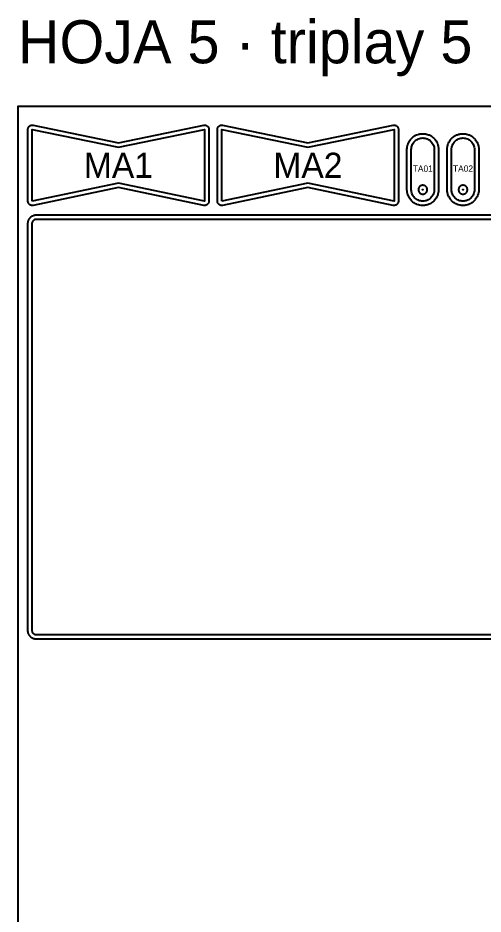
# Model space of a CAD drawing. Header units: millimetres. Extents: x 0 to 8220, y 0 to 2502.
# Drawn here: x 5600 to 5924, y 1878 to 2502 of the extents above; entities that cross this region are included whole.
import ezdxf
from ezdxf.enums import TextEntityAlignment as Align

# ---------------------------------------------------------------- set-up
doc = ezdxf.new("R2010")
doc.units = ezdxf.units.MM
for name, color, linetype in [('CALADO_INTERIOR', 5, 'Continuous'), ('CORTE_EXT', 1, 'Continuous'), ('HOJA', 8, 'Continuous'), ('TEXTO', 7, 'Continuous'), ('TRAYECTORIA_EXT_FRESA6', 11, 'Continuous'), ('TRAYECTORIA_INT_FRESA6', 150, 'Continuous')]:
    doc.layers.add(name, color=color, linetype=linetype)

msp = doc.modelspace()

# ---------------------------------------------------------------- linework, layer by layer
at = {"layer": 'CALADO_INTERIOR'}
for points in [[(5881.7, 2385.09), (5881.4, 2385.04), (5881.1, 2384.97), (5880.81, 2384.86), (5880.54, 2384.73), (5880.28, 2384.58), (5880.03, 2384.4), (5879.81, 2384.19), (5879.6, 2383.97), (5879.42, 2383.72), (5879.27, 2383.46), (5879.14, 2383.19), (5879.03, 2382.9), (5878.96, 2382.6), (5878.91, 2382.3), (5878.9, 2382), (5878.91, 2381.7), (5878.96, 2381.4), (5879.03, 2381.1), (5879.14, 2380.81), (5879.27, 2380.54), (5879.42, 2380.28), (5879.6, 2380.03), (5879.81, 2379.81), (5880.03, 2379.6), (5880.28, 2379.42), (5880.54, 2379.27), (5880.81, 2379.14), (5881.1, 2379.03), (5881.4, 2378.96), (5881.7, 2378.91), (5882, 2378.9), (5882.3, 2378.91), (5882.6, 2378.96), (5882.9, 2379.03), (5883.19, 2379.14), (5883.46, 2379.27), (5883.72, 2379.42), (5883.97, 2379.6), (5884.19, 2379.81), (5884.4, 2380.03), (5884.58, 2380.28), (5884.73, 2380.54), (5884.86, 2380.81), (5884.97, 2381.1), (5885.04, 2381.4), (5885.09, 2381.7), (5885.1, 2382), (5885.09, 2382.3), (5885.04, 2382.6), (5884.97, 2382.9), (5884.86, 2383.19), (5884.73, 2383.46), (5884.58, 2383.72), (5884.4, 2383.97), (5884.19, 2384.19), (5883.97, 2384.4), (5883.72, 2384.58), (5883.46, 2384.73), (5883.19, 2384.86), (5882.9, 2384.97), (5882.6, 2385.04), (5882.3, 2385.09), (5882, 2385.1)], [(5909.7, 2385.09), (5909.4, 2385.04), (5909.1, 2384.97), (5908.81, 2384.86), (5908.54, 2384.73), (5908.28, 2384.58), (5908.03, 2384.4), (5907.81, 2384.19), (5907.6, 2383.97), (5907.42, 2383.72), (5907.27, 2383.46), (5907.14, 2383.19), (5907.03, 2382.9), (5906.96, 2382.6), (5906.91, 2382.3), (5906.9, 2382), (5906.91, 2381.7), (5906.96, 2381.4), (5907.03, 2381.1), (5907.14, 2380.81), (5907.27, 2380.54), (5907.42, 2380.28), (5907.6, 2380.03), (5907.81, 2379.81), (5908.03, 2379.6), (5908.28, 2379.42), (5908.54, 2379.27), (5908.81, 2379.14), (5909.1, 2379.03), (5909.4, 2378.96), (5909.7, 2378.91), (5910, 2378.9), (5910.3, 2378.91), (5910.6, 2378.96), (5910.9, 2379.03), (5911.19, 2379.14), (5911.46, 2379.27), (5911.72, 2379.42), (5911.97, 2379.6), (5912.19, 2379.81), (5912.4, 2380.03), (5912.58, 2380.28), (5912.73, 2380.54), (5912.86, 2380.81), (5912.97, 2381.1), (5913.04, 2381.4), (5913.09, 2381.7), (5913.1, 2382), (5913.09, 2382.3), (5913.04, 2382.6), (5912.97, 2382.9), (5912.86, 2383.19), (5912.73, 2383.46), (5912.58, 2383.72), (5912.4, 2383.97), (5912.19, 2384.19), (5911.97, 2384.4), (5911.72, 2384.58), (5911.46, 2384.73), (5911.19, 2384.86), (5910.9, 2384.97), (5910.6, 2385.04), (5910.3, 2385.09), (5910, 2385.1)]]:
    msp.add_lwpolyline(points, close=True, dxfattribs=at)
at = {"layer": 'CORTE_EXT'}
for points in [[(5610, 2374), (5610, 2424), (5670, 2411.5), (5730, 2424), (5730, 2374), (5670, 2386.5)], [(5742, 2374), (5742, 2424), (5802, 2411.5), (5862, 2424), (5862, 2374), (5802, 2386.5)], [(5874.04, 2410.78), (5874.15, 2411.56), (5874.34, 2412.32), (5874.61, 2413.06), (5874.94, 2413.77), (5875.35, 2414.44), (5875.82, 2415.08), (5876.34, 2415.66), (5876.92, 2416.18), (5877.56, 2416.65), (5878.23, 2417.06), (5878.94, 2417.39), (5879.68, 2417.66), (5880.44, 2417.85), (5881.22, 2417.96), (5882, 2418), (5882.78, 2417.96), (5883.56, 2417.85), (5884.32, 2417.66), (5885.06, 2417.39), (5885.77, 2417.06), (5886.44, 2416.65), (5887.08, 2416.18), (5887.66, 2415.66), (5888.18, 2415.08), (5888.65, 2414.44), (5889.06, 2413.77), (5889.39, 2413.06), (5889.66, 2412.32), (5889.85, 2411.56), (5889.96, 2410.78), (5890, 2410), (5890, 2382), (5889.96, 2381.22), (5889.85, 2380.44), (5889.66, 2379.68), (5889.39, 2378.94), (5889.06, 2378.23), (5888.65, 2377.56), (5888.18, 2376.92), (5887.66, 2376.34), (5887.08, 2375.82), (5886.44, 2375.35), (5885.77, 2374.94), (5885.06, 2374.61), (5884.32, 2374.34), (5883.56, 2374.15), (5882.78, 2374.04), (5882, 2374), (5881.22, 2374.04), (5880.44, 2374.15), (5879.68, 2374.34), (5878.94, 2374.61), (5878.23, 2374.94), (5877.56, 2375.35), (5876.92, 2375.82), (5876.34, 2376.34), (5875.82, 2376.92), (5875.35, 2377.56), (5874.94, 2378.23), (5874.61, 2378.94), (5874.34, 2379.68), (5874.15, 2380.44), (5874.04, 2381.22), (5874, 2382), (5874, 2410)], [(5902.04, 2410.78), (5902.15, 2411.56), (5902.34, 2412.32), (5902.61, 2413.06), (5902.94, 2413.77), (5903.35, 2414.44), (5903.82, 2415.08), (5904.34, 2415.66), (5904.92, 2416.18), (5905.56, 2416.65), (5906.23, 2417.06), (5906.94, 2417.39), (5907.68, 2417.66), (5908.44, 2417.85), (5909.22, 2417.96), (5910, 2418), (5910.78, 2417.96), (5911.56, 2417.85), (5912.32, 2417.66), (5913.06, 2417.39), (5913.77, 2417.06), (5914.44, 2416.65), (5915.08, 2416.18), (5915.66, 2415.66), (5916.18, 2415.08), (5916.65, 2414.44), (5917.06, 2413.77), (5917.39, 2413.06), (5917.66, 2412.32), (5917.85, 2411.56), (5917.96, 2410.78), (5918, 2410), (5918, 2382), (5917.96, 2381.22), (5917.85, 2380.44), (5917.66, 2379.68), (5917.39, 2378.94), (5917.06, 2378.23), (5916.65, 2377.56), (5916.18, 2376.92), (5915.66, 2376.34), (5915.08, 2375.82), (5914.44, 2375.35), (5913.77, 2374.94), (5913.06, 2374.61), (5912.32, 2374.34), (5911.56, 2374.15), (5910.78, 2374.04), (5910, 2374), (5909.22, 2374.04), (5908.44, 2374.15), (5907.68, 2374.34), (5906.94, 2374.61), (5906.23, 2374.94), (5905.56, 2375.35), (5904.92, 2375.82), (5904.34, 2376.34), (5903.82, 2376.92), (5903.35, 2377.56), (5902.94, 2378.23), (5902.61, 2378.94), (5902.34, 2379.68), (5902.15, 2380.44), (5902.04, 2381.22), (5902, 2382), (5902, 2410)]]:
    msp.add_lwpolyline(points, close=True, dxfattribs=at)
msp.add_lwpolyline([(6626, 2072), (5613, 2072), (5612.71, 2072.01), (5612.41, 2072.06), (5612.13, 2072.13), (5611.85, 2072.23), (5611.59, 2072.35), (5611.33, 2072.51), (5611.1, 2072.68), (5610.88, 2072.88), (5610.68, 2073.1), (5610.51, 2073.33), (5610.35, 2073.59), (5610.23, 2073.85), (5610.13, 2074.13), (5610.06, 2074.41), (5610.01, 2074.71), (5610, 2075), (5610, 2358.5), (5610.01, 2358.79), (5610.06, 2359.09), (5610.13, 2359.37), (5610.23, 2359.65), (5610.35, 2359.91), (5610.51, 2360.17), (5610.68, 2360.4), (5610.88, 2360.62), (5611.1, 2360.82), (5611.33, 2360.99), (5611.59, 2361.15), (5611.85, 2361.27), (5612.13, 2361.37), (5612.41, 2361.44), (5612.71, 2361.49), (5613, 2361.5), (6626, 2361.5)], dxfattribs=at)
at = {"layer": 'HOJA'}
msp.add_lwpolyline([(5600, 0), (6820, 0), (6820, 2440), (5600, 2440)], close=True, dxfattribs=at)
at = {"layer": 'TRAYECTORIA_EXT_FRESA6'}
for points in [[(5610.61, 2371.06), (5610.32, 2371.02), (5610.02, 2371), (5609.73, 2371.01), (5609.44, 2371.05), (5609.15, 2371.12), (5608.87, 2371.22), (5608.6, 2371.35), (5608.35, 2371.5), (5608.11, 2371.67), (5607.89, 2371.87), (5607.69, 2372.09), (5607.51, 2372.33), (5607.36, 2372.58), (5607.23, 2372.85), (5607.13, 2373.12), (5607.06, 2373.41), (5607.01, 2373.7), (5607, 2374), (5607, 2424), (5607.01, 2424.3), (5607.06, 2424.59), (5607.13, 2424.88), (5607.23, 2425.15), (5607.36, 2425.42), (5607.51, 2425.67), (5607.69, 2425.91), (5607.89, 2426.13), (5608.11, 2426.33), (5608.35, 2426.5), (5608.6, 2426.65), (5608.87, 2426.78), (5609.15, 2426.88), (5609.44, 2426.95), (5609.73, 2426.99), (5610.02, 2427), (5610.32, 2426.98), (5610.61, 2426.94), (5670, 2414.56), (5729.39, 2426.94), (5729.68, 2426.98), (5729.98, 2427), (5730.27, 2426.99), (5730.56, 2426.95), (5730.85, 2426.88), (5731.13, 2426.78), (5731.4, 2426.65), (5731.65, 2426.5), (5731.89, 2426.33), (5732.11, 2426.13), (5732.31, 2425.91), (5732.49, 2425.67), (5732.64, 2425.42), (5732.77, 2425.15), (5732.87, 2424.88), (5732.94, 2424.59), (5732.99, 2424.3), (5733, 2424), (5733, 2374), (5732.99, 2373.7), (5732.94, 2373.41), (5732.87, 2373.12), (5732.77, 2372.85), (5732.64, 2372.58), (5732.49, 2372.33), (5732.31, 2372.09), (5732.11, 2371.87), (5731.89, 2371.67), (5731.65, 2371.5), (5731.4, 2371.35), (5731.13, 2371.22), (5730.85, 2371.12), (5730.56, 2371.05), (5730.27, 2371.01), (5729.98, 2371), (5729.68, 2371.02), (5729.39, 2371.06), (5670, 2383.44)], [(5742.61, 2371.06), (5742.32, 2371.02), (5742.02, 2371), (5741.73, 2371.01), (5741.44, 2371.05), (5741.15, 2371.12), (5740.87, 2371.22), (5740.6, 2371.35), (5740.35, 2371.5), (5740.11, 2371.67), (5739.89, 2371.87), (5739.69, 2372.09), (5739.51, 2372.33), (5739.36, 2372.58), (5739.23, 2372.85), (5739.13, 2373.12), (5739.06, 2373.41), (5739.01, 2373.7), (5739, 2374), (5739, 2424), (5739.01, 2424.3), (5739.06, 2424.59), (5739.13, 2424.88), (5739.23, 2425.15), (5739.36, 2425.42), (5739.51, 2425.67), (5739.69, 2425.91), (5739.89, 2426.13), (5740.11, 2426.33), (5740.35, 2426.5), (5740.6, 2426.65), (5740.87, 2426.78), (5741.15, 2426.88), (5741.44, 2426.95), (5741.73, 2426.99), (5742.02, 2427), (5742.32, 2426.98), (5742.61, 2426.94), (5802, 2414.56), (5861.39, 2426.94), (5861.68, 2426.98), (5861.98, 2427), (5862.27, 2426.99), (5862.56, 2426.95), (5862.85, 2426.88), (5863.13, 2426.78), (5863.4, 2426.65), (5863.65, 2426.5), (5863.89, 2426.33), (5864.11, 2426.13), (5864.31, 2425.91), (5864.49, 2425.67), (5864.64, 2425.42), (5864.77, 2425.15), (5864.87, 2424.88), (5864.94, 2424.59), (5864.99, 2424.3), (5865, 2424), (5865, 2374), (5864.99, 2373.7), (5864.94, 2373.41), (5864.87, 2373.12), (5864.77, 2372.85), (5864.64, 2372.58), (5864.49, 2372.33), (5864.31, 2372.09), (5864.11, 2371.87), (5863.89, 2371.67), (5863.65, 2371.5), (5863.4, 2371.35), (5863.13, 2371.22), (5862.85, 2371.12), (5862.56, 2371.05), (5862.27, 2371.01), (5861.98, 2371), (5861.68, 2371.02), (5861.39, 2371.06), (5802, 2383.44)], [(5871.04, 2410.93), (5871.07, 2411.22), (5871.19, 2412), (5871.24, 2412.29), (5871.43, 2413.05), (5871.52, 2413.33), (5871.78, 2414.07), (5871.9, 2414.34), (5872.23, 2415.05), (5872.37, 2415.31), (5872.78, 2415.99), (5872.94, 2416.23), (5873.41, 2416.86), (5873.59, 2417.09), (5874.12, 2417.67), (5874.33, 2417.88), (5874.91, 2418.41), (5875.14, 2418.59), (5875.77, 2419.06), (5876.01, 2419.22), (5876.69, 2419.63), (5876.95, 2419.77), (5877.66, 2420.1), (5877.93, 2420.22), (5878.67, 2420.48), (5878.95, 2420.57), (5879.71, 2420.76), (5880, 2420.81), (5880.78, 2420.93), (5881.07, 2420.96), (5881.85, 2421), (5882.15, 2421), (5882.93, 2420.96), (5883.22, 2420.93), (5884, 2420.81), (5884.29, 2420.76), (5885.05, 2420.57), (5885.33, 2420.48), (5886.07, 2420.22), (5886.34, 2420.1), (5887.05, 2419.77), (5887.31, 2419.63), (5887.99, 2419.22), (5888.23, 2419.06), (5888.86, 2418.59), (5889.09, 2418.41), (5889.67, 2417.88), (5889.88, 2417.67), (5890.41, 2417.09), (5890.59, 2416.86), (5891.06, 2416.23), (5891.22, 2415.99), (5891.63, 2415.31), (5891.77, 2415.05), (5892.1, 2414.34), (5892.22, 2414.07), (5892.48, 2413.33), (5892.57, 2413.05), (5892.76, 2412.29), (5892.81, 2412), (5892.93, 2411.22), (5892.96, 2410.93), (5893, 2410.15), (5893, 2410), (5893, 2382), (5893, 2381.85), (5892.96, 2381.07), (5892.93, 2380.78), (5892.81, 2380), (5892.76, 2379.71), (5892.57, 2378.95), (5892.48, 2378.67), (5892.22, 2377.93), (5892.1, 2377.66), (5891.77, 2376.95), (5891.63, 2376.69), (5891.22, 2376.01), (5891.06, 2375.77), (5890.59, 2375.14), (5890.41, 2374.91), (5889.88, 2374.33), (5889.67, 2374.12), (5889.09, 2373.59), (5888.86, 2373.41), (5888.23, 2372.94), (5887.99, 2372.78), (5887.31, 2372.37), (5887.05, 2372.23), (5886.34, 2371.9), (5886.07, 2371.78), (5885.33, 2371.52), (5885.05, 2371.43), (5884.29, 2371.24), (5884, 2371.19), (5883.22, 2371.07), (5882.93, 2371.04), (5882.15, 2371), (5881.85, 2371), (5881.07, 2371.04), (5880.78, 2371.07), (5880, 2371.19), (5879.71, 2371.24), (5878.95, 2371.43), (5878.67, 2371.52), (5877.93, 2371.78), (5877.66, 2371.9), (5876.95, 2372.23), (5876.69, 2372.37), (5876.01, 2372.78), (5875.77, 2372.94), (5875.14, 2373.41), (5874.91, 2373.59), (5874.33, 2374.12), (5874.12, 2374.33), (5873.59, 2374.91), (5873.41, 2375.14), (5872.94, 2375.77), (5872.78, 2376.01), (5872.37, 2376.69), (5872.23, 2376.95), (5871.9, 2377.66), (5871.78, 2377.93), (5871.52, 2378.67), (5871.43, 2378.95), (5871.24, 2379.71), (5871.19, 2380), (5871.07, 2380.78), (5871.04, 2381.07), (5871, 2381.85), (5871, 2382), (5871, 2410), (5871, 2410.15)], [(5899.04, 2410.93), (5899.07, 2411.22), (5899.19, 2412), (5899.24, 2412.29), (5899.43, 2413.05), (5899.52, 2413.33), (5899.78, 2414.07), (5899.9, 2414.34), (5900.23, 2415.05), (5900.37, 2415.31), (5900.78, 2415.99), (5900.94, 2416.23), (5901.41, 2416.86), (5901.59, 2417.09), (5902.12, 2417.67), (5902.33, 2417.88), (5902.91, 2418.41), (5903.14, 2418.59), (5903.77, 2419.06), (5904.01, 2419.22), (5904.69, 2419.63), (5904.95, 2419.77), (5905.66, 2420.1), (5905.93, 2420.22), (5906.67, 2420.48), (5906.95, 2420.57), (5907.71, 2420.76), (5908, 2420.81), (5908.78, 2420.93), (5909.07, 2420.96), (5909.85, 2421), (5910.15, 2421), (5910.93, 2420.96), (5911.22, 2420.93), (5912, 2420.81), (5912.29, 2420.76), (5913.05, 2420.57), (5913.33, 2420.48), (5914.07, 2420.22), (5914.34, 2420.1), (5915.05, 2419.77), (5915.31, 2419.63), (5915.99, 2419.22), (5916.23, 2419.06), (5916.86, 2418.59), (5917.09, 2418.41), (5917.67, 2417.88), (5917.88, 2417.67), (5918.41, 2417.09), (5918.59, 2416.86), (5919.06, 2416.23), (5919.22, 2415.99), (5919.63, 2415.31), (5919.77, 2415.05), (5920.1, 2414.34), (5920.22, 2414.07), (5920.48, 2413.33), (5920.57, 2413.05), (5920.76, 2412.29), (5920.81, 2412), (5920.93, 2411.22), (5920.96, 2410.93), (5921, 2410.15), (5921, 2410), (5921, 2382), (5921, 2381.85), (5920.96, 2381.07), (5920.93, 2380.78), (5920.81, 2380), (5920.76, 2379.71), (5920.57, 2378.95), (5920.48, 2378.67), (5920.22, 2377.93), (5920.1, 2377.66), (5919.77, 2376.95), (5919.63, 2376.69), (5919.22, 2376.01), (5919.06, 2375.77), (5918.59, 2375.14), (5918.41, 2374.91), (5917.88, 2374.33), (5917.67, 2374.12), (5917.09, 2373.59), (5916.86, 2373.41), (5916.23, 2372.94), (5915.99, 2372.78), (5915.31, 2372.37), (5915.05, 2372.23), (5914.34, 2371.9), (5914.07, 2371.78), (5913.33, 2371.52), (5913.05, 2371.43), (5912.29, 2371.24), (5912, 2371.19), (5911.22, 2371.07), (5910.93, 2371.04), (5910.15, 2371), (5909.85, 2371), (5909.07, 2371.04), (5908.78, 2371.07), (5908, 2371.19), (5907.71, 2371.24), (5906.95, 2371.43), (5906.67, 2371.52), (5905.93, 2371.78), (5905.66, 2371.9), (5904.95, 2372.23), (5904.69, 2372.37), (5904.01, 2372.78), (5903.77, 2372.94), (5903.14, 2373.41), (5902.91, 2373.59), (5902.33, 2374.12), (5902.12, 2374.33), (5901.59, 2374.91), (5901.41, 2375.14), (5900.94, 2375.77), (5900.78, 2376.01), (5900.37, 2376.69), (5900.23, 2376.95), (5899.9, 2377.66), (5899.78, 2377.93), (5899.52, 2378.67), (5899.43, 2378.95), (5899.24, 2379.71), (5899.19, 2380), (5899.07, 2380.78), (5899.04, 2381.07), (5899, 2381.85), (5899, 2382), (5899, 2410), (5899, 2410.15)]]:
    msp.add_lwpolyline(points, close=True, dxfattribs=at)
msp.add_lwpolyline([(6626, 2069), (5613, 2069), (5612.85, 2069), (5612.56, 2069.02), (5612.27, 2069.05), (5611.97, 2069.09), (5611.69, 2069.15), (5611.4, 2069.22), (5611.12, 2069.3), (5610.84, 2069.4), (5610.57, 2069.52), (5610.3, 2069.64), (5610.04, 2069.78), (5609.79, 2069.93), (5609.55, 2070.1), (5609.31, 2070.27), (5609.08, 2070.46), (5608.86, 2070.66), (5608.66, 2070.86), (5608.46, 2071.08), (5608.27, 2071.31), (5608.1, 2071.55), (5607.93, 2071.79), (5607.78, 2072.04), (5607.64, 2072.3), (5607.52, 2072.57), (5607.4, 2072.84), (5607.3, 2073.12), (5607.22, 2073.4), (5607.15, 2073.69), (5607.09, 2073.97), (5607.05, 2074.27), (5607.02, 2074.56), (5607, 2074.85), (5607, 2075), (5607, 2358.5), (5607, 2358.65), (5607.02, 2358.94), (5607.05, 2359.23), (5607.09, 2359.53), (5607.15, 2359.81), (5607.22, 2360.1), (5607.3, 2360.38), (5607.4, 2360.66), (5607.52, 2360.93), (5607.64, 2361.2), (5607.78, 2361.46), (5607.93, 2361.71), (5608.1, 2361.95), (5608.27, 2362.19), (5608.46, 2362.42), (5608.66, 2362.64), (5608.86, 2362.84), (5609.08, 2363.04), (5609.31, 2363.23), (5609.55, 2363.4), (5609.79, 2363.57), (5610.04, 2363.72), (5610.3, 2363.86), (5610.57, 2363.98), (5610.84, 2364.1), (5611.12, 2364.2), (5611.4, 2364.28), (5611.69, 2364.35), (5611.97, 2364.41), (5612.27, 2364.45), (5612.56, 2364.48), (5612.85, 2364.5), (5613, 2364.5), (6626, 2364.5)], dxfattribs=at)
at = {"layer": 'TRAYECTORIA_INT_FRESA6'}
for points in [[(5881.99, 2382.1), (5882, 2382.1), (5882.01, 2382.1), (5882.02, 2382.09), (5882.03, 2382.09), (5882.04, 2382.09), (5882.05, 2382.09), (5882.05, 2382.08), (5882.06, 2382.07), (5882.07, 2382.07), (5882.07, 2382.06), (5882.08, 2382.05), (5882.09, 2382.05), (5882.09, 2382.04), (5882.09, 2382.03), (5882.09, 2382.02), (5882.1, 2382.01), (5882.1, 2382), (5882.1, 2381.99), (5882.09, 2381.98), (5882.09, 2381.97), (5882.09, 2381.96), (5882.09, 2381.95), (5882.08, 2381.95), (5882.07, 2381.94), (5882.07, 2381.93), (5882.06, 2381.93), (5882.05, 2381.92), (5882.05, 2381.91), (5882.04, 2381.91), (5882.03, 2381.91), (5882.02, 2381.91), (5882.01, 2381.9), (5882, 2381.9), (5881.99, 2381.9), (5881.98, 2381.91), (5881.97, 2381.91), (5881.96, 2381.91), (5881.95, 2381.91), (5881.95, 2381.92), (5881.94, 2381.93), (5881.93, 2381.93), (5881.93, 2381.94), (5881.92, 2381.95), (5881.91, 2381.95), (5881.91, 2381.96), (5881.91, 2381.97), (5881.91, 2381.98), (5881.9, 2381.99), (5881.9, 2382), (5881.9, 2382.01), (5881.91, 2382.02), (5881.91, 2382.03), (5881.91, 2382.04), (5881.91, 2382.05), (5881.92, 2382.05), (5881.93, 2382.06), (5881.93, 2382.07), (5881.94, 2382.07), (5881.95, 2382.08), (5881.95, 2382.09), (5881.96, 2382.09), (5881.97, 2382.09), (5881.98, 2382.09)], [(5909.99, 2382.1), (5910, 2382.1), (5910.01, 2382.1), (5910.02, 2382.09), (5910.03, 2382.09), (5910.04, 2382.09), (5910.05, 2382.09), (5910.05, 2382.08), (5910.06, 2382.07), (5910.07, 2382.07), (5910.07, 2382.06), (5910.08, 2382.05), (5910.09, 2382.05), (5910.09, 2382.04), (5910.09, 2382.03), (5910.09, 2382.02), (5910.1, 2382.01), (5910.1, 2382), (5910.1, 2381.99), (5910.09, 2381.98), (5910.09, 2381.97), (5910.09, 2381.96), (5910.09, 2381.95), (5910.08, 2381.95), (5910.07, 2381.94), (5910.07, 2381.93), (5910.06, 2381.93), (5910.05, 2381.92), (5910.05, 2381.91), (5910.04, 2381.91), (5910.03, 2381.91), (5910.02, 2381.91), (5910.01, 2381.9), (5910, 2381.9), (5909.99, 2381.9), (5909.98, 2381.91), (5909.97, 2381.91), (5909.96, 2381.91), (5909.95, 2381.91), (5909.95, 2381.92), (5909.94, 2381.93), (5909.93, 2381.93), (5909.93, 2381.94), (5909.92, 2381.95), (5909.91, 2381.95), (5909.91, 2381.96), (5909.91, 2381.97), (5909.91, 2381.98), (5909.9, 2381.99), (5909.9, 2382), (5909.9, 2382.01), (5909.91, 2382.02), (5909.91, 2382.03), (5909.91, 2382.04), (5909.91, 2382.05), (5909.92, 2382.05), (5909.93, 2382.06), (5909.93, 2382.07), (5909.94, 2382.07), (5909.95, 2382.08), (5909.95, 2382.09), (5909.96, 2382.09), (5909.97, 2382.09), (5909.98, 2382.09)]]:
    msp.add_lwpolyline(points, close=True, dxfattribs=at)

# ---------------------------------------------------------------- texts
at = {"layer": 'TEXTO'}
msp.add_text('HOJA 5 · triplay 5 mm · 1220 x 2440', height=30, dxfattribs=at).set_placement((5600, 2470))
for s, height, p in [('MA1', 17.5, (5670, 2399)), ('MA2', 17.5, (5802, 2399)), ('TA01', 4.4, (5882, 2396.68)), ('TA02', 4.4, (5910, 2396.68))]:
    msp.add_text(s, height=height, dxfattribs=at).set_placement(p, align=Align.MIDDLE_CENTER)

doc.saveas('drawing.dxf')
